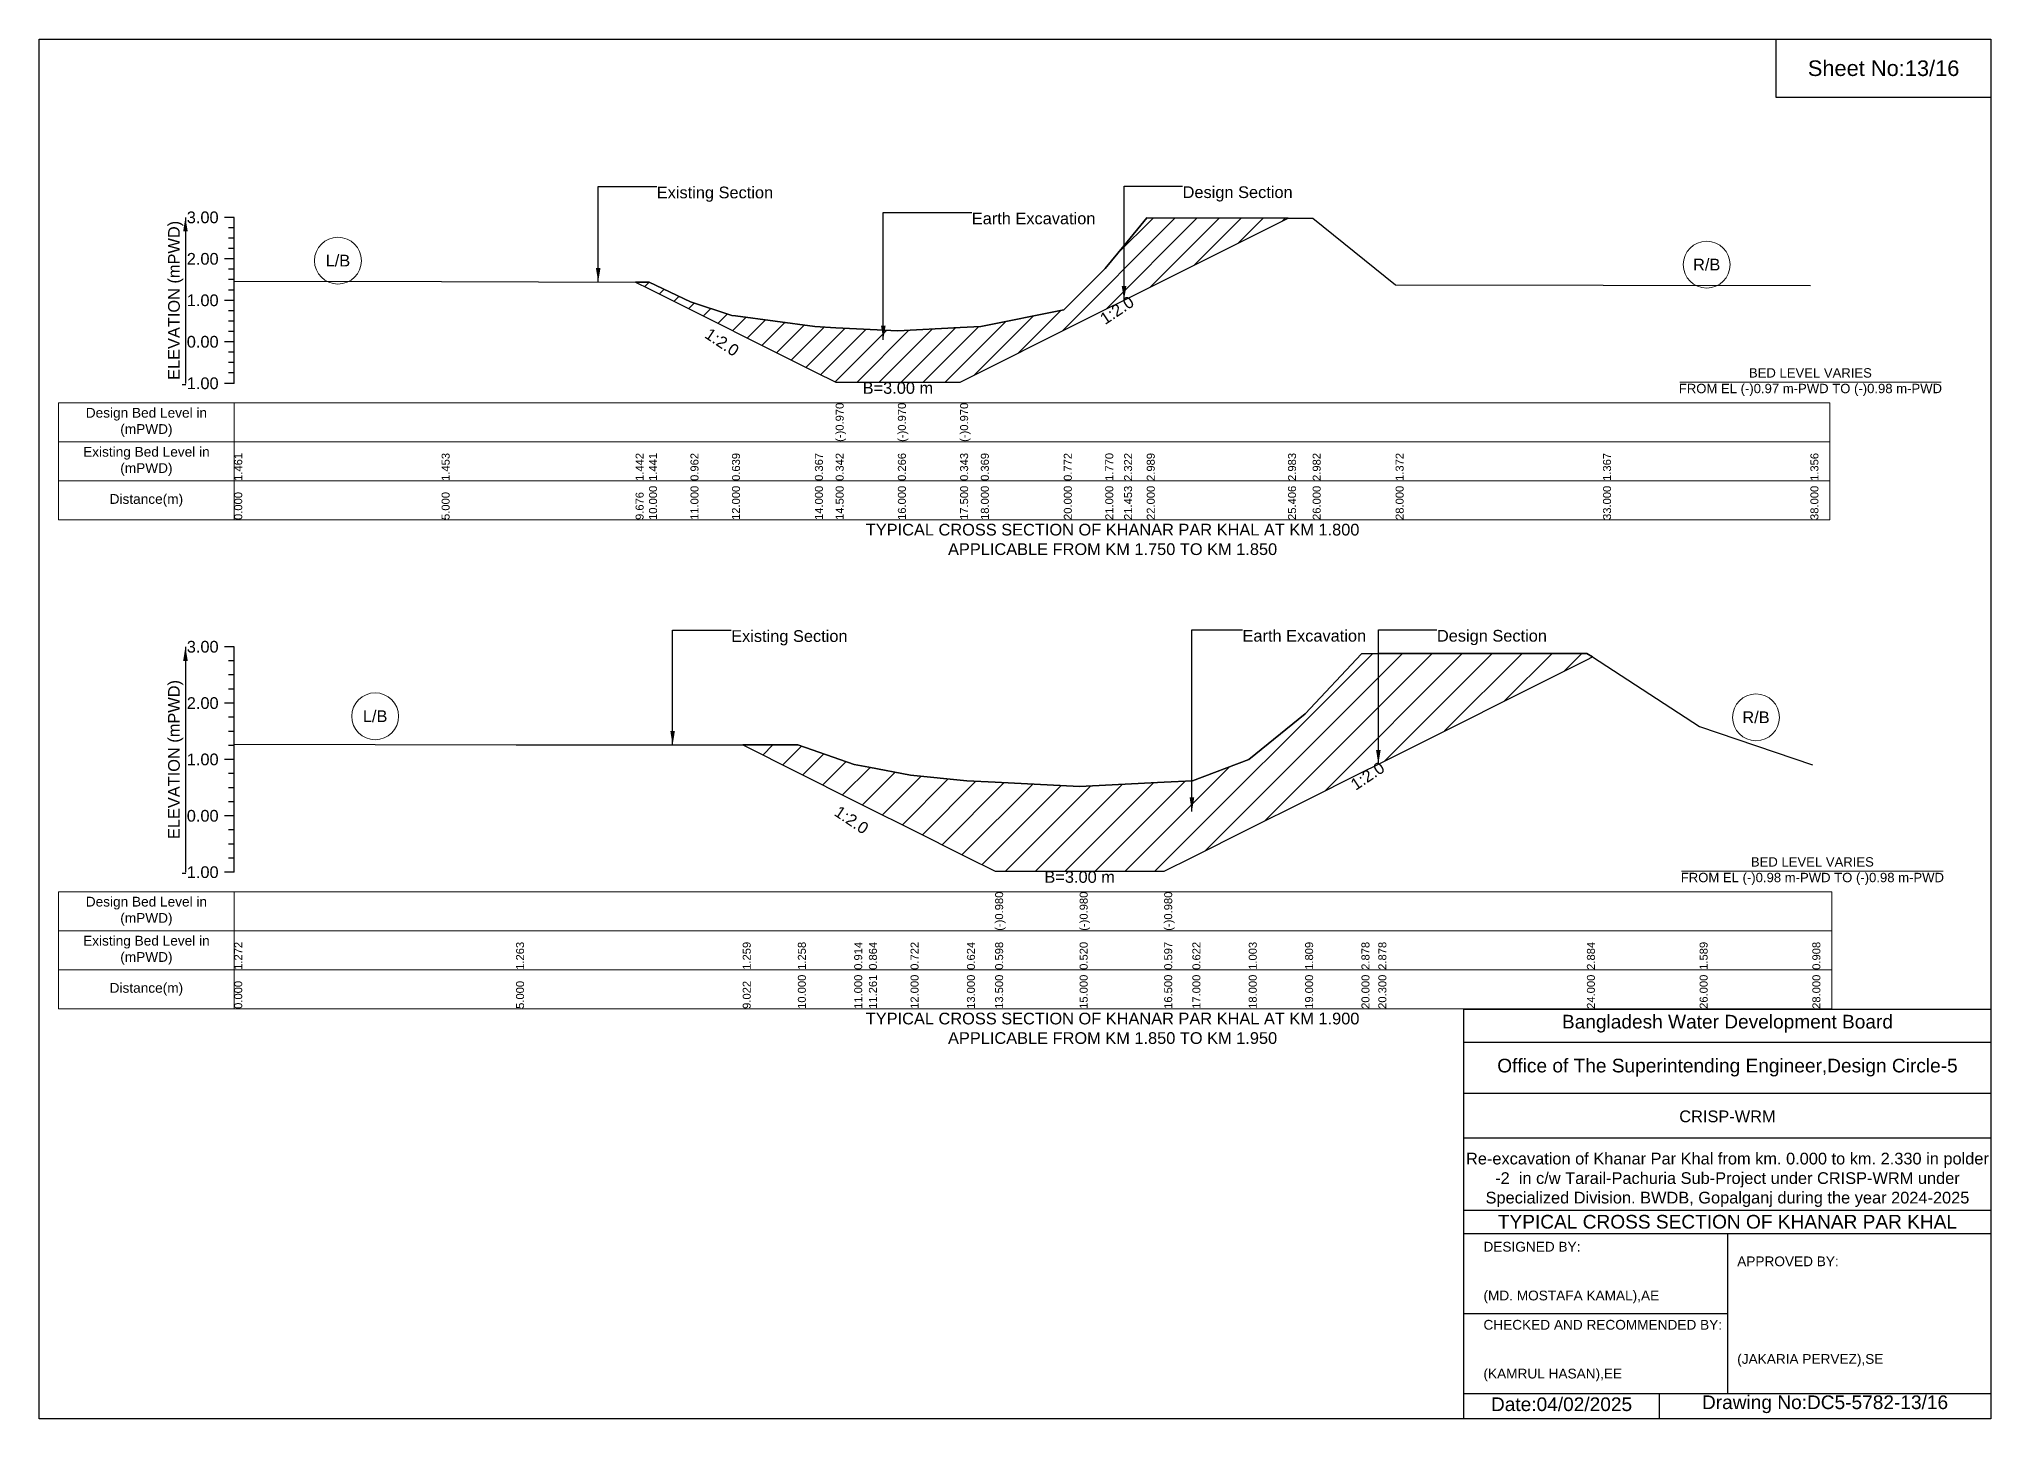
# Model space of a CAD drawing. Header units: inches. Extents: x 91000 to 268000, y -5656 to 7228.
# Drawn here: x 220000 to 228000, y -5656 to 0 of the extents above; entities that cross this region are included whole.
import ezdxf

# ---------------------------------------------------------------- set-up
doc = ezdxf.new("R2010")
doc.units = ezdxf.units.IN
doc.header["$LTSCALE"] = 7
doc.header["$MEASUREMENT"] = 0
for name, color, linetype, lineweight in [('Cross section Data Border', 7, 'Continuous', 9), ('Cross Section Labels', 7, 'Continuous', 9), ('Existing_Bed_Level for Xsection', 7, 'Continuous', 25)]:
    doc.layers.add(name, color=color, linetype=linetype, lineweight=lineweight)
doc.styles.get("Standard").update_dxf_attribs({"font": 'arial.ttf'})
doc.dimstyles.get("Standard").update_dxf_attribs({"dimtxt": 0.18, "dimasz": 0.18, "dimexe": 0.18, "dimexo": 0.0625, "dimgap": 0.09, "dimtad": 0, "dimtih": 1, "dimtoh": 1, "dimdec": 4, "dimzin": 0, "dimdsep": 46, "dimtxsty": 'Standard', "dimcen": 0.09, "dimadec": 0, "dimazin": 0, "dimtfac": 1, "dimtdec": 4, "dimtofl": 0, "dimtmove": 0, "dimatfit": 3, "dimfxl": 1, "dimtolj": 1, "dimtzin": 0, "dimarcsym": 0})

msp = doc.modelspace()

# ---------------------------------------------------------------- hatches: boundary and pattern name
at = {"layer": 'Existing_Bed_Level for Xsection'}
h = msp.add_hatch(dxfattribs=at)
h.set_pattern_fill('ANSI31', color=256, scale=510, style=0)
h.paths.add_polyline_path([(222445, -996.1), (222500, -1023.6), (222670, -1108.6), (222840, -1193.6), (222855, -1201.1), (223180, -1363.6), (223265, -1406.1), (223520, -1406.1), (223775, -1406.1), (223860, -1363.6), (224200, -1193.6), (224370, -1108.6), (224447, -1070.1), (224540, -1023.6), (225119, -734.1), (224540, -733.1), (224447, -846.4), (224370, -940.3), (224200, -1110), (223860, -1178.5), (223775, -1182.9), (223520, -1196), (223265, -1183.1), (223180, -1178.8), (222855, -1134.6), (222840, -1132.6), (222670, -1077.7), (222500, -996.2)])
h = msp.add_hatch(dxfattribs=at)
h.set_pattern_fill('ANSI31', color=256, scale=693, style=0)
h.paths.add_polyline_path([(222884.1, -2893.3), (223110, -3006.2), (223341, -3121.8), (223401.3, -3151.9), (223572, -3237.2), (223803, -3352.8), (223918.5, -3410.5), (224265, -3410.5), (224611.5, -3410.5), (224727, -3352.8), (224958, -3237.2), (225189, -3121.8), (225420, -3006.2), (225489.2, -2971.6), (226344, -2544.2), (226366.9, -2532.8), (226344, -2517.9), (225489.2, -2519.2), (225420, -2519.3), (225189, -2766.2), (224958, -2952.4), (224727, -3040.4), (224611.5, -3046.3), (224265, -3064), (223918.5, -3046), (223803, -3040), (223572, -3017.3), (223401.3, -2984.6), (223341, -2973), (223110, -2893.5)])

# ---------------------------------------------------------------- linework, layer by layer
for points in [[(220000, 0), (228000, 0), (228000, -5656), (220000, -5656)], [(227120, 0), (228000, 0), (228000, -240), (227120, -240)]]:
    msp.add_lwpolyline(points, close=True)
for points in [[(225840, -5656), (225840, -3976), (228000, -3976)], [(225840, -4112), (228000, -4112)], [(225840, -4320), (228000, -4320)], [(225840, -4504), (228000, -4504)], [(225840, -4800), (228000, -4800)], [(225840, -4896), (228000, -4896)], [(226920, -4896), (226920, -5552)], [(225840, -5224), (226920, -5224)], [(225840, -5552), (228000, -5552)], [(226640, -5552), (226640, -5656)]]:
    msp.add_lwpolyline(points)
at = {"layer": 'Cross section Data Border'}
for points in [[(220080, -1491.2), (227340, -1491.2), (227340, -1971.2), (220080, -1971.2)], [(220080, -3495.1), (227348, -3495.1), (227348, -3975.1), (220080, -3975.1)]]:
    msp.add_lwpolyline(points, close=True, dxfattribs=at)
for points in [[(220800, -1491.2), (220800, -1971.2)], [(220080, -1651.2), (227340, -1651.2)], [(220080, -1811.2), (227340, -1811.2)], [(220800, -3495.1), (220800, -3975.1)], [(220080, -3655.1), (227348, -3655.1)], [(220080, -3815.1), (227348, -3815.1)]]:
    msp.add_lwpolyline(points, dxfattribs=at)
at = {"layer": 'Cross Section Labels'}
for points in [[(226724.2, -1406.1), (227795.8, -1406.1)], [(226732.2, -3410.5), (227803.8, -3410.5)]]:
    msp.add_lwpolyline(points, dxfattribs=at)
for centre in [(221225, -908.5), (226835, -924.8), (221377.5, -2775.8), (227037, -2780.2)]:
    msp.add_circle(centre, 96, dxfattribs=at)
at = {"layer": 'Existing_Bed_Level for Xsection'}
for points in [[(220800, -731.2), (220760, -731.2)], [(220800, -773.7), (220776, -773.7)], [(220800, -1411.2), (220800, -1241.2), (220800, -1071.2), (220800, -901.2), (220800, -731.2)], [(220800, -992.9), (221650, -994.2), (222445, -996.1), (222500, -996.2), (222670, -1077.7), (222840, -1132.6), (222855, -1134.6), (223180, -1178.8), (223265, -1183.1), (223265, -1183.1), (223520, -1196), (223520, -1196), (223775, -1182.9), (223775, -1182.9), (223860, -1178.5), (224200, -1110), (224370, -940.3), (224447, -846.4), (224540, -733.1), (225119, -734.1), (225220, -734.3), (225560, -1008), (226410, -1008.8), (227260, -1010.7)], [(220800, -816.2), (220776, -816.2)], [(220800, -858.7), (220776, -858.7)], [(220800, -901.2), (220760, -901.2)], [(220800, -943.7), (220776, -943.7)], [(220800, -986.2), (220776, -986.2)], [(220800, -1028.7), (220776, -1028.7)], [(220800, -1071.2), (220760, -1071.2)], [(220800, -1113.7), (220776, -1113.7)], [(220800, -1156.2), (220776, -1156.2)], [(220800, -1198.7), (220776, -1198.7)], [(220800, -1241.2), (220760, -1241.2)], [(220800, -1283.7), (220776, -1283.7)], [(220800, -1326.2), (220776, -1326.2)], [(220800, -1411.2), (220760, -1411.2)], [(220800, -1368.7), (220776, -1368.7)], [(220800, -2491.1), (220760, -2491.1)], [(220800, -2548.9), (220776, -2548.9)], [(220800, -3415.1), (220800, -3184.1), (220800, -2953.1), (220800, -2722.1), (220800, -2491.1)], [(220800, -2890.3), (221955, -2892.4), (222884.1, -2893.3), (223110, -2893.5), (223341, -2973), (223401.3, -2984.6), (223572, -3017.3), (223803, -3040), (223918.5, -3046), (223918.5, -3046), (224265, -3064), (224265, -3064), (224611.5, -3046.3), (224611.5, -3046.3), (224727, -3040.4), (224958, -2952.4), (225189, -2766.2), (225420, -2519.3), (225489.2, -2519.2), (226344, -2517.9), (226366.9, -2532.8), (226806, -2817.1), (227268, -2974.4)], [(220800, -2606.6), (220776, -2606.6)], [(220800, -2664.4), (220776, -2664.4)], [(220800, -2722.1), (220760, -2722.1)], [(220800, -2779.9), (220776, -2779.9)], [(220800, -2837.6), (220776, -2837.6)], [(220800, -2953.1), (220760, -2953.1)], [(220800, -2895.4), (220776, -2895.4)], [(220800, -3010.9), (220776, -3010.9)], [(220800, -3068.6), (220776, -3068.6)], [(220800, -3184.1), (220760, -3184.1)], [(220800, -3126.4), (220776, -3126.4)], [(220800, -3241.9), (220776, -3241.9)], [(220800, -3299.6), (220776, -3299.6)], [(220800, -3357.4), (220776, -3357.4)], [(220800, -3415.1), (220760, -3415.1)]]:
    msp.add_lwpolyline(points, dxfattribs=at)
for points in [[(222445, -996.1), (222500, -1023.6), (222670, -1108.6), (222840, -1193.6), (222855, -1201.1), (223180, -1363.6), (223265, -1406.1), (223265, -1406.1), (223520, -1406.1), (223520, -1406.1), (223775, -1406.1), (223775, -1406.1), (223860, -1363.6), (224200, -1193.6), (224370, -1108.6), (224447, -1070.1), (224540, -1023.6), (225119, -734.1), (225119, -734.1), (225119, -734.1), (224540, -733.1), (224447, -846.4), (224370, -940.3), (224200, -1110), (223860, -1178.5), (223775, -1182.9), (223775, -1182.9), (223520, -1196), (223520, -1196), (223265, -1183.1), (223265, -1183.1), (223180, -1178.8), (222855, -1134.6), (222840, -1132.6), (222670, -1077.7), (222500, -996.2)], [(222884.1, -2893.3), (223110, -3006.2), (223341, -3121.8), (223401.3, -3151.9), (223572, -3237.2), (223803, -3352.8), (223918.5, -3410.5), (223918.5, -3410.5), (224265, -3410.5), (224265, -3410.5), (224611.5, -3410.5), (224611.5, -3410.5), (224727, -3352.8), (224958, -3237.2), (225189, -3121.8), (225420, -3006.2), (225489.2, -2971.6), (226344, -2544.2), (226366.9, -2532.8), (226344, -2517.9), (225489.2, -2519.2), (225420, -2519.3), (225189, -2766.2), (224958, -2952.4), (224727, -3040.4), (224611.5, -3046.3), (224611.5, -3046.3), (224265, -3064), (224265, -3064), (223918.5, -3046), (223918.5, -3046), (223803, -3040), (223572, -3017.3), (223401.3, -2984.6), (223341, -2973), (223110, -2893.5)]]:
    msp.add_lwpolyline(points, close=True, dxfattribs=at)

# ---------------------------------------------------------------- texts
at = {"attachment_point": 5}
for s, insert, char_height in [('Sheet No:13/16', (227560, -120), 64), ('Bangladesh Water Development Board', (226920, -4036), 56), ('Office of The Superintending Engineer,Design Circle-5', (226920, -4216), 56)]:
    msp.add_mtext(s, dxfattribs=dict(at, insert=insert, char_height=char_height))
for s, insert, char_height, width, attachment_point in [('CRISP-WRM', (226920, -4416), 48, 2240, 5), ('Re-excavation of Khanar Par Khal from km. 0.000 to km. 2.330 in polder -2  in c/w Tarail-Pachuria Sub-Project under CRISP-WRM under Specialized Division. BWDB, Gopalganj during the year 2024-2025', (226920, -4676), 48, 2160, 5), ('TYPICAL CROSS SECTION OF KHANAR PAR KHAL', (226920, -4848), 56, 2240, 5), ('DESIGNED BY:^J^J^J(MD. MOSTAFA KAMAL),AE', (225920, -5056), 40, 1120, 4), ('APPROVED BY:^J^J^J^J^J^J(JAKARIA PERVEZ),SE', (226960, -5216), 40, 1120, 4), ('CHECKED AND RECOMMENDED BY:^J^J^J(KAMRUL HASAN),EE', (225920, -5376), 40, 1120, 4), ('Date:04/02/2025', (226240, -5596), 56, 1120, 5), ('Drawing No:DC5-5782-13/16', (227320, -5596), 56, 1760, 5)]:
    msp.add_mtext(s, dxfattribs=dict(insert=insert, char_height=char_height, width=width, attachment_point=attachment_point))
at = {"layer": 'Cross section Data Border', "char_height": 40, "width": 640, "attachment_point": 5}
for s, insert in [('Design Bed Level in (mPWD)', (220440, -1571.2)), ('Existing Bed Level in (mPWD)', (220440, -1731.2)), ('Distance(m)', (220440, -1891.2)), ('Design Bed Level in (mPWD)', (220440, -3575.1)), ('Existing Bed Level in (mPWD)', (220440, -3735.1)), ('Distance(m)', (220440, -3895.1))]:
    msp.add_mtext(s, dxfattribs=dict(at, insert=insert))
at = {"layer": 'Cross Section Labels'}
for s, insert, char_height, attachment_point in [('Existing Section', (222531.7, -604.9), 48, 1), ('Design Section', (224687, -603.7), 48, 1), ('Earth Excavation', (223822.9, -711.2), 48, 1), ('L/B', (221225, -908.5), 48, 5), ('R/B', (226835, -924.8), 48, 5), ('BED LEVEL VARIES ^JFROM EL (-)0.97 m-PWD TO (-)0.98 m-PWD', (227260, -1406.1), 38.4, 5), ('B=3.00 m', (223520, -1406.1), 48, 2), ('TYPICAL CROSS SECTION OF KHANAR PAR KHAL AT KM 1.800^JAPPLICABLE FROM KM 1.750 TO KM 1.850', (224400, -2051.2), 48, 5), ('Existing Section', (222836.7, -2423), 48, 1), ('Earth Excavation', (224932.3, -2421.8), 48, 1), ('Design Section', (225729.2, -2421.8), 48, 1), ('L/B', (221377.5, -2775.8), 48, 5), ('R/B', (227037, -2780.2), 48, 5), ('BED LEVEL VARIES ^JFROM EL (-)0.98 m-PWD TO (-)0.98 m-PWD', (227268, -3410.5), 38.4, 5), ('B=3.00 m', (224265, -3410.5), 48, 2), ('TYPICAL CROSS SECTION OF KHANAR PAR KHAL AT KM 1.900^JAPPLICABLE FROM KM 1.850 TO KM 1.950', (224400, -4055.1), 48, 5)]:
    msp.add_mtext(s, dxfattribs=dict(at, insert=insert, char_height=char_height, attachment_point=attachment_point))
at = {"layer": 'Cross Section Labels', "char_height": 48, "attachment_point": 2}
for insert, rotation in [((224404.5, -1091.4), 33.69007), ((222812.5, -1222.4), 326.30993), ((225431.5, -3000.5), 33.69007), ((223343.5, -3180.8), 326.30993)]:
    msp.add_mtext('1:2.0', dxfattribs=dict(at, insert=insert, rotation=rotation))
at = {"layer": 'Existing_Bed_Level for Xsection', "char_height": 48, "attachment_point": 6}
for s, insert in [('3.00', (220736, -731.2)), ('2.00', (220736, -901.2)), ('1.00', (220736, -1071.2)), ('0.00', (220736, -1241.2)), ('-1.00', (220736, -1411.2)), ('3.00', (220736, -2491.1)), ('2.00', (220736, -2722.1)), ('1.00', (220736, -2953.1)), ('0.00', (220736, -3184.1)), ('-1.00', (220736, -3415.1))]:
    msp.add_mtext(s, dxfattribs=dict(at, insert=insert))
at = {"layer": 'Existing_Bed_Level for Xsection', "rotation": 90}
for s, insert, char_height, attachment_point in [('ELEVATION (mPWD)', (220560, -1071.2), 48, 5), ('(-)0.970', (223265, -1651.2), 32.8, 1), ('(-)0.970', (223520, -1651.2), 32.8, 1), ('(-)0.970', (223775, -1651.2), 32.8, 1), ('1.461', (220800, -1811.2), 32.8, 1), ('1.453', (221650, -1811.2), 32.8, 1), ('1.442', (222445, -1811.2), 32.8, 1), ('1.441', (222500, -1811.2), 32.8, 1), ('0.962', (222670, -1811.2), 32.8, 1), ('0.639', (222840, -1811.2), 32.8, 1), ('0.367', (223180, -1811.2), 32.8, 1), ('0.342', (223265, -1811.2), 32.8, 1), ('0.266', (223520, -1811.2), 32.8, 1), ('0.343', (223775, -1811.2), 32.8, 1), ('0.369', (223860, -1811.2), 32.8, 1), ('0.772', (224200, -1811.2), 32.8, 1), ('1.770', (224370, -1811.2), 32.8, 1), ('2.322', (224447, -1811.2), 32.8, 1), ('2.989', (224540, -1811.2), 32.8, 1), ('2.983', (225119, -1811.2), 32.8, 1), ('2.982', (225220, -1811.2), 32.8, 1), ('1.372', (225560, -1811.2), 32.8, 1), ('1.367', (226410, -1811.2), 32.8, 1), ('1.356', (227260, -1811.2), 32.8, 1), ('10.000', (222500, -1971.2), 32.8, 1), ('11.000', (222670, -1971.2), 32.8, 1), ('12.000', (222840, -1971.2), 32.8, 1), ('14.000', (223180, -1971.2), 32.8, 1), ('14.500', (223265, -1971.2), 32.8, 1), ('16.000', (223520, -1971.2), 32.8, 1), ('17.500', (223775, -1971.2), 32.8, 1), ('18.000', (223860, -1971.2), 32.8, 1), ('20.000', (224200, -1971.2), 32.8, 1), ('21.000', (224370, -1971.2), 32.8, 1), ('21.453', (224447, -1971.2), 32.8, 1), ('22.000', (224540, -1971.2), 32.8, 1), ('25.406', (225119, -1971.2), 32.8, 1), ('26.000', (225220, -1971.2), 32.8, 1), ('28.000', (225560, -1971.2), 32.8, 1), ('33.000', (226410, -1971.2), 32.8, 1), ('38.000', (227260, -1971.2), 32.8, 1), ('0.000', (220800, -1971.2), 32.8, 1), ('5.000', (221650, -1971.2), 32.8, 1), ('9.676', (222445, -1971.2), 32.8, 1), ('ELEVATION (mPWD)', (220560, -2953.1), 48, 5), ('(-)0.980', (223918.5, -3655.1), 32.8, 1), ('(-)0.980', (224265, -3655.1), 32.8, 1), ('(-)0.980', (224611.5, -3655.1), 32.8, 1), ('1.272', (220800, -3815.1), 32.8, 1), ('1.263', (221955, -3815.1), 32.8, 1), ('1.259', (222884.1, -3815.1), 32.8, 1), ('1.258', (223110, -3815.1), 32.8, 1), ('0.914', (223341, -3815.1), 32.8, 1), ('0.864', (223401.3, -3815.1), 32.8, 1), ('0.722', (223572, -3815.1), 32.8, 1), ('0.624', (223803, -3815.1), 32.8, 1), ('0.598', (223918.5, -3815.1), 32.8, 1), ('0.520', (224265, -3815.1), 32.8, 1), ('0.597', (224611.5, -3815.1), 32.8, 1), ('0.622', (224727, -3815.1), 32.8, 1), ('1.003', (224958, -3815.1), 32.8, 1), ('1.809', (225189, -3815.1), 32.8, 1), ('2.878', (225420, -3815.1), 32.8, 1), ('2.878', (225489.2, -3815.1), 32.8, 1), ('2.884', (226344, -3815.1), 32.8, 1), ('1.589', (226806, -3815.1), 32.8, 1), ('0.908', (227268, -3815.1), 32.8, 1), ('10.000', (223110, -3975.1), 32.8, 1), ('11.000', (223341, -3975.1), 32.8, 1), ('11.261', (223401.3, -3975.1), 32.8, 1), ('12.000', (223572, -3975.1), 32.8, 1), ('13.000', (223803, -3975.1), 32.8, 1), ('13.500', (223918.5, -3975.1), 32.8, 1), ('15.000', (224265, -3975.1), 32.8, 1), ('16.500', (224611.5, -3975.1), 32.8, 1), ('17.000', (224727, -3975.1), 32.8, 1), ('18.000', (224958, -3975.1), 32.8, 1), ('19.000', (225189, -3975.1), 32.8, 1), ('20.000', (225420, -3975.1), 32.8, 1), ('20.300', (225489.2, -3975.1), 32.8, 1), ('24.000', (226344, -3975.1), 32.8, 1), ('26.000', (226806, -3975.1), 32.8, 1), ('28.000', (227268, -3975.1), 32.8, 1), ('0.000', (220800, -3975.1), 32.8, 1), ('5.000', (221955, -3975.1), 32.8, 1), ('9.022', (222884.1, -3975.1), 32.8, 1)]:
    msp.add_mtext(s, dxfattribs=dict(at, insert=insert, char_height=char_height, attachment_point=attachment_point))

# ---------------------------------------------------------------- leaders
at = {"layer": 'Cross Section Labels', "annotation_type": 0, "has_hookline": 1, "hookline_direction": 0}
for points, text_width in [([(222291.7, -995.4), (222291.7, -604.9), (222531.6, -604.9)], 467.2), ([(224447, -1070.1), (224447, -603.7), (224686.9, -603.7)], 441.2), ([(223460.2, -1232.3), (223460.2, -711.2), (223822.8, -711.2)], 497), ([(222596.7, -2893.5), (222596.7, -2423), (222836.6, -2423)], 467.2), ([(224725.1, -3166.1), (224725.1, -2421.8), (224932.2, -2421.8)], 497), ([(225489.2, -2971.6), (225489.2, -2421.8), (225729.1, -2421.8)], 441.2)]:
    msp.add_leader(points, dimstyle='Standard', override={"dimasz": 57.6}, dxfattribs=dict(at, text_width=text_width))
at = {"layer": 'Existing_Bed_Level for Xsection'}
for points in [[(220600, -731.2), (220600, -1411.2)], [(220600, -2491.1), (220600, -3415.1)]]:
    msp.add_leader(points, dimstyle='Standard', override={"dimasz": 57.6}, dxfattribs=at)

doc.saveas('drawing.dxf')
